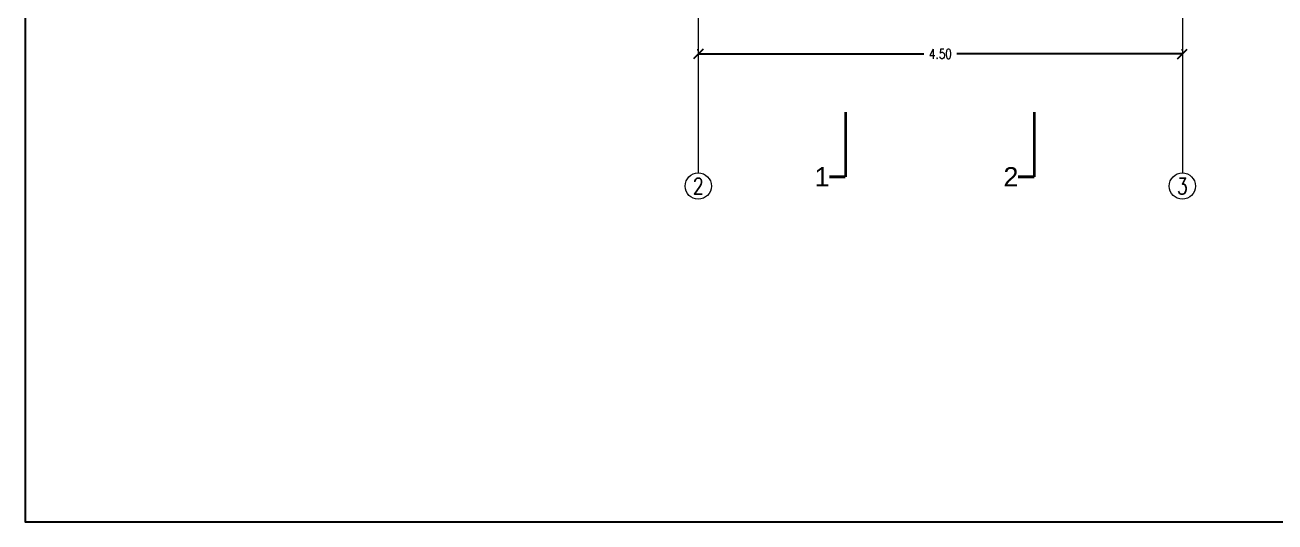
# Model space of a CAD drawing. Header units: metres. Extents: x 45 to 666, y -23 to 325.
# Drawn here: x 153.71 to 165.33, y 18.6 to 23.21 of the extents above; entities that cross this region are included whole.
import ezdxf
from ezdxf.enums import TextEntityAlignment as Align

# ---------------------------------------------------------------- set-up
doc = ezdxf.new("R2010")
doc.units = ezdxf.units.M
doc.header["$LTSCALE"] = 5
doc.header["$MEASUREMENT"] = 0
doc.layers.get('0').update_dxf_attribs({"color": 30})
doc.layers.get('DEFPOINTS').update_dxf_attribs({"color": 210})
for name, color, linetype, lineweight in [('A-ANNO-DIMS', 3, 'Continuous', 18), ('A-ANNO-NOTE', 7, 'Continuous', 35), ('A-ANNO-SYMB', 3, 'Continuous', 18), ('A-ANNO-TEXT', 3, 'Continuous', 18)]:
    doc.layers.add(name, color=color, linetype=linetype, lineweight=lineweight)
doc.styles.add('E-ARIAL', font='arial.ttf')
doc.styles.add('E-ROMANS', font='romans.shx', dxfattribs={"width": 0.8})
doc.dimstyles.new('E-0050_TICK_18', dxfattribs={"dimscale": 0.001, "dimtxt": 90, "dimasz": 90, "dimexe": 45, "dimexo": 30, "dimgap": 45, "dimtad": 0, "dimzin": 0, "dimdsep": 46, "dimtxsty": 'E-ROMANS', "dimblk": 'OBLIQUE', "dimcen": 45, "dimclrd": 256, "dimclre": 256, "dimclrt": 256, "dimadec": 0, "dimazin": 0, "dimtfac": 1, "dimtmove": 1, "dimatfit": 3, "dimldrblk": 'OPEN90', "dimfxl": 1, "dimtfill": 1, "dimtolj": 1, "dimtzin": 0, "dimarcsym": 0})

# ---------------------------------------------------------------- blocks, each defined once
blk = doc.blocks.new('_Oblique')
at = {"color": 0, "linetype": 'ByBlock', "lineweight": -2}
blk.add_line((-0.5, -0.5), (0.5, 0.5), dxfattribs=at)
blk = doc.blocks.new('*D351')
at = {"layer": 'A-ANNO-DIMS', "lineweight": -2, "transparency": 16777216}
for p, q in [((159.967, 22.974), (159.967, 22.989)), ((159.967, 22.944), (162.062, 22.944)), ((164.467, 22.944), (162.371, 22.944)), ((164.467, 22.974), (164.467, 22.989))]:
    blk.add_line(p, q, dxfattribs=at)
at = {"layer": 'DEFPOINTS', "color": 0, "transparency": 16777216}
for p in [(159.967, 22.944), (164.467, 22.944), (164.467, 22.944)]:
    blk.add_point(p, dxfattribs=at)
at = {"layer": 'A-ANNO-DIMS', "lineweight": -2, "transparency": 16777216, "xscale": 0.09, "yscale": 0.09, "zscale": 0.09, "rotation": 180}
blk.add_blockref('_Oblique', (159.967, 22.944), dxfattribs=at)
at = {"layer": 'A-ANNO-DIMS', "lineweight": -2, "transparency": 16777216, "xscale": 0.09, "yscale": 0.09, "zscale": 0.09}
blk.add_blockref('_Oblique', (164.467, 22.944), dxfattribs=at)
at = {"layer": 'A-ANNO-DIMS', "transparency": 16777216, "insert": (162.217, 22.944), "char_height": 0.09, "attachment_point": 5, "style": 'E-ROMANS', "bg_fill": 3, "box_fill_scale": 1.25, "bg_fill_color": 256, "bg_fill_true_color": 13158600, "bg_fill_transparency": 0}
blk.add_mtext('\\A1;4.50', dxfattribs=at)
blk = doc.blocks.new('_Open90')
at = {"color": 0, "linetype": 'ByBlock', "lineweight": -2}
for p, q in [((0, 0), (-1, 0)), ((-0.5, 0.5), (0, 0)), ((0, 0), (-0.5, -0.5))]:
    blk.add_line(p, q, dxfattribs=at)
blk = doc.blocks.new('TAG-CORTE-2')
blk.add_line((0, 0), (0, 2))
at = {"const_width": 0.1}
blk.add_lwpolyline([(0, 2), (0.5, 2)], dxfattribs=at)
at = {"style": 'E-ARIAL'}
blk.add_attdef('A', text='', height=0.6, dxfattribs=at).set_placement((0.5, 2), align=Align.MIDDLE_LEFT)

msp = doc.modelspace()

# ---------------------------------------------------------------- linework, layer by layer
at = {"layer": 'A-ANNO-SYMB', "ltscale": 2}
msp.add_lwpolyline([(164.4665, 32.862), (164.4665, 21.8381)], dxfattribs=at)
at = {"layer": 'A-ANNO-SYMB', "linetype": 'Continuous', "ltscale": 5}
for centre in [(159.9665, 21.7161), (164.4665, 21.7161)]:
    msp.add_circle(centre, 0.1219, dxfattribs=at)

# ---------------------------------------------------------------- block references
at = {"layer": 'A-ANNO-NOTE'}
ref = msp.add_blockref('TAG-CORTE-2', (161.3343, 22.4022), dxfattribs=dict(at, xscale=0.3000000000000114, yscale=0.3000000000000114, zscale=0.3000000000000114, rotation=180))
ref.add_attrib('A', '1', dxfattribs={"layer": '0', "height": 0.1799, "style": 'E-ARIAL'}).set_placement((161.0473, 21.8022), align=Align.MIDDLE_LEFT)
ref = msp.add_blockref('TAG-CORTE-2', (161.3343, 22.4022), dxfattribs=dict(at, xscale=0.3000000000000114, yscale=0.3000000000000114, zscale=0.3000000000000114, rotation=180))
ref.add_attrib('A', '1', dxfattribs={"layer": '0', "height": 0.1799, "style": 'E-ARIAL'}).set_placement((161.0473, 21.8022), align=Align.MIDDLE_LEFT)
ref = msp.add_blockref('TAG-CORTE-2', (163.09, 22.4022), dxfattribs=dict(at, xscale=0.3000000000000114, yscale=0.3000000000000114, zscale=0.3000000000000114, rotation=180))
ref.add_attrib('A', '2', dxfattribs={"layer": '0', "height": 0.1799, "style": 'E-ARIAL'}).set_placement((162.803, 21.8022), align=Align.MIDDLE_LEFT)
ref = msp.add_blockref('TAG-CORTE-2', (163.09, 22.4022), dxfattribs=dict(at, xscale=0.3000000000000114, yscale=0.3000000000000114, zscale=0.3000000000000114, rotation=180))
ref.add_attrib('A', '2', dxfattribs={"layer": '0', "height": 0.1799, "style": 'E-ARIAL'}).set_placement((162.803, 21.8022), align=Align.MIDDLE_LEFT)

# ---------------------------------------------------------------- texts
at = {"layer": 'A-ANNO-TEXT', "ltscale": 5, "char_height": 0.15, "attachment_point": 5, "style": 'E-ROMANS'}
for s, insert in [('2', (159.9665, 21.7161)), ('3', (164.4665, 21.7161))]:
    msp.add_mtext(s, dxfattribs=dict(at, insert=insert))

# ---------------------------------------------------------------- next in the draw order: dimensions: what is measured, and where the dimension line sits
at = {"layer": 'A-ANNO-DIMS'}
dim = msp.add_aligned_dim(p1=(159.9665, 22.9445), p2=(164.4665, 22.9445), distance=0, dimstyle='E-0050_TICK_18', dxfattribs=at)
dim.commit()
dim.dimension.update_dxf_attribs({"geometry": '*D351', "text_midpoint": (162.2165, 22.9445)})

# ---------------------------------------------------------------- next in the draw order: linework, layer by layer
at = {"layer": 'A-ANNO-SYMB', "ltscale": 2}
for points in [[(159.9665, 32.862), (159.9665, 21.8381)], [(164.4665, 32.862), (164.4665, 21.8381)]]:
    msp.add_lwpolyline(points, dxfattribs=at)
at = {"layer": 'DEFPOINTS'}
msp.add_lwpolyline([(171.1457, 74.5579), (153.7078, 74.5579), (153.7078, 18.5966), (171.1457, 18.5966)], close=True, dxfattribs=at)

doc.saveas('drawing.dxf')
